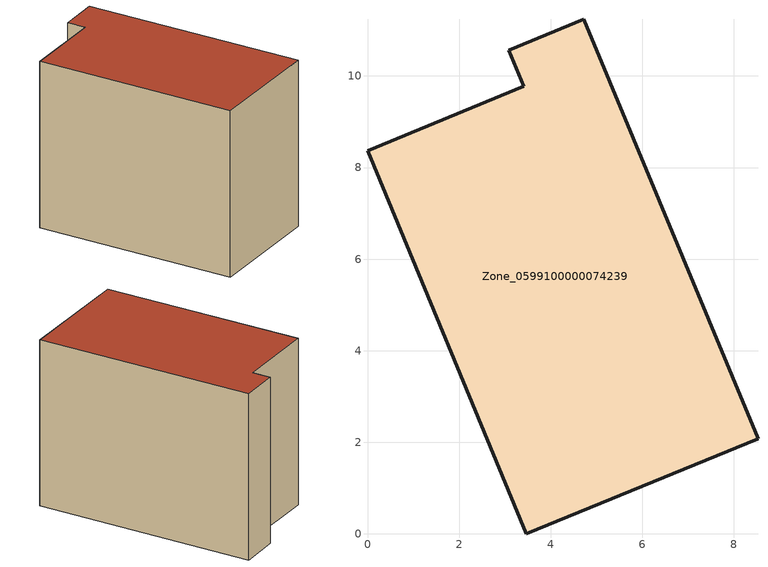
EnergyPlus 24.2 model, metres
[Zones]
Zone_0599100000074239
 floor ground (C_G): 4.72,11.24 8.53,2.08 3.47,0 0,8.37 3.41,9.78 3.08,10.56 z0
 wall outside (C_F): 3.47,0 8.53,2.08 4.72,11.24 3.08,10.56 3.41,9.78 0,8.37 3.47,0 z0:7.61
 roof outside (C_R): 8.53,2.08 4.72,11.24 3.08,10.56 3.41,9.78 0,8.37 3.47,0 z7.61
[BUILDING]
Pand.0599100000074239: North Axis=0; Terrain=City; Loads Convergence Tolerance Value=0.04; Temperature Convergence Tolerance Value=0.4; Solar Distribution=FullExterior; Maximum Number of Warmup Days=25; Minimum Number of Warmup Days=1
[Site:Location]
Rotterdam.The.Hague.AP_ZH_NLD Design_Conditions: Latitude=51.96; Longitude=4.45; Time Zone=1; Elevation=-4.5
[SITE:GROUNDTEMPERATURE:BUILDINGSURFACE]
18, 18, 18, 18, 18, 18, 18, 18, 18, 18, 18, 18
[MATERIAL] Thermal Absorptance=0.9; Solar Absorptance=0.7; Visible Absorptance=0.7
Name | Roughness | Thickness | Conductivity | Density | Specific Heat
G.TI.1975-1991 | MediumSmooth | 0.15 | 0.288461 | 540 | 1210
F.TI.1975-1991 | Rough | 0.3 | 0.230769 | 1920 | 840
R.TI.1975-1991 | MediumRough | 0.2 | 0.153846 | 1500 | 1000
[CONSTRUCTION]
C_G: G.TI.1975-1991
C_F: F.TI.1975-1991
C_R: R.TI.1975-1991
[ZONE]
Zone_0599100000074239: Type=1; Multiplier=1; Ceiling Height=Autocalculate; Volume=Autocalculate; Floor Area=autocalculate; Part of Total Floor Area=Yes
[ZONEINFILTRATION:DESIGNFLOWRATE]
Infil_Zone_0599100000074239: Zone or ZoneList or Space or SpaceList=Zone_0599100000074239; Schedule=AlwaysOn; Design Flow Rate Calculation Method=Flow/Area; Flow Rate per Floor Area=0.003; Constant Term Coefficient=1; Temperature Term Coefficient=0; Velocity Term Coefficient=0; Velocity Squared Term Coefficient=0
[HVACTEMPLATE:ZONE:IDEALLOADSAIRSYSTEM]
Zone_0599100000074239: Maximum Heating Supply Air Temperature=50; Minimum Cooling Supply Air Temperature=13; Maximum Heating Supply Air Humidity Ratio=0.0156; Minimum Cooling Supply Air Humidity Ratio=0.0077; Heating Limit=NoLimit; Cooling Limit=NoLimit; Dehumidification Control Type=ConstantSensibleHeatRatio; Cooling Sensible Heat Ratio=0.7; Dehumidification Setpoint=60; Humidification Control Type=None; Humidification Setpoint=30; Outdoor Air Method=None; Outdoor Air Flow Rate per Person=0.00944; Outdoor Air Flow Rate per Zone Floor Area=0; Outdoor Air Flow Rate per Zone=0; Demand Controlled Ventilation Type=None; Outdoor Air Economizer Type=NoEconomizer; Heat Recovery Type=None; Sensible Heat Recovery Effectiveness=0.7; Latent Heat Recovery Effectiveness=0.65
[ZONECONTROL:THERMOSTAT]
ThermostatControl_Zone_0599100000074239: Zone or ZoneList=Zone_0599100000074239; Control Type Schedule=DualSetpointControlType; Control 1=Thermostat_Zone_0599100000074239; Temperature Difference Between Cutout And Setpoint=0
[THERMOSTATSETPOINT:DUALSETPOINT]
Thermostat_Zone_0599100000074239: Heating Setpoint Temperature Schedule=HeatingSetpoint_Zone_0599100000074239; Cooling Setpoint Temperature Schedule=CoolingSetpoint_Zone_0599100000074239
[SCHEDULE:COMPACT]
HeatingSetpoint_Zone_0599100000074239: Through: 12/31, For: AllDays, Until: 24:00, 21
CoolingSetpoint_Zone_0599100000074239: Through: 12/31, For: AllDays, Until: 24:00, 24
DualSetpointControlType: Through: 12/31, For: AllDays, Until: 24:00, 4
AlwaysOn: Through: 12/31, For: AllDays, Until: 24:00, 1
